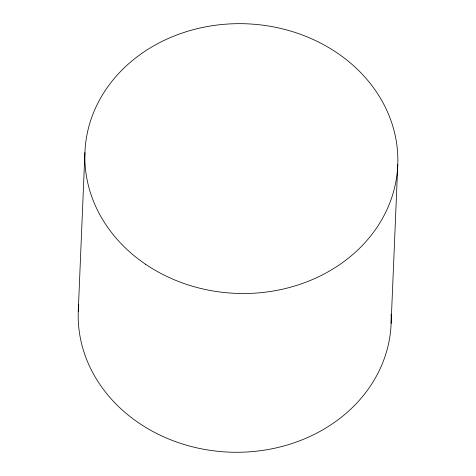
<?xml version="1.0" encoding="UTF-8"?>
<svg xmlns="http://www.w3.org/2000/svg" width="476" height="476" viewBox="0 0 476 476"><rect width="100%" height="100%" fill="white"/><g stroke="black" fill="none" stroke-linecap="round" stroke-linejoin="round"><path stroke-width="0.71" d="M78.26 311.328L84.918 152.564M391.117 323.382L397.775 164.619M391.099 314.178A156.544 134.886 2.4 0 1 230.878 452.188A156.544 134.886 2.4 0 1 78.742 304.253M145.549 264.245A156.544 134.886 2.4 0 0 396.431 178.435A156.544 134.886 2.4 0 0 182.058 33.088A156.544 134.886 2.4 0 0 145.549 264.245"/></g></svg>
